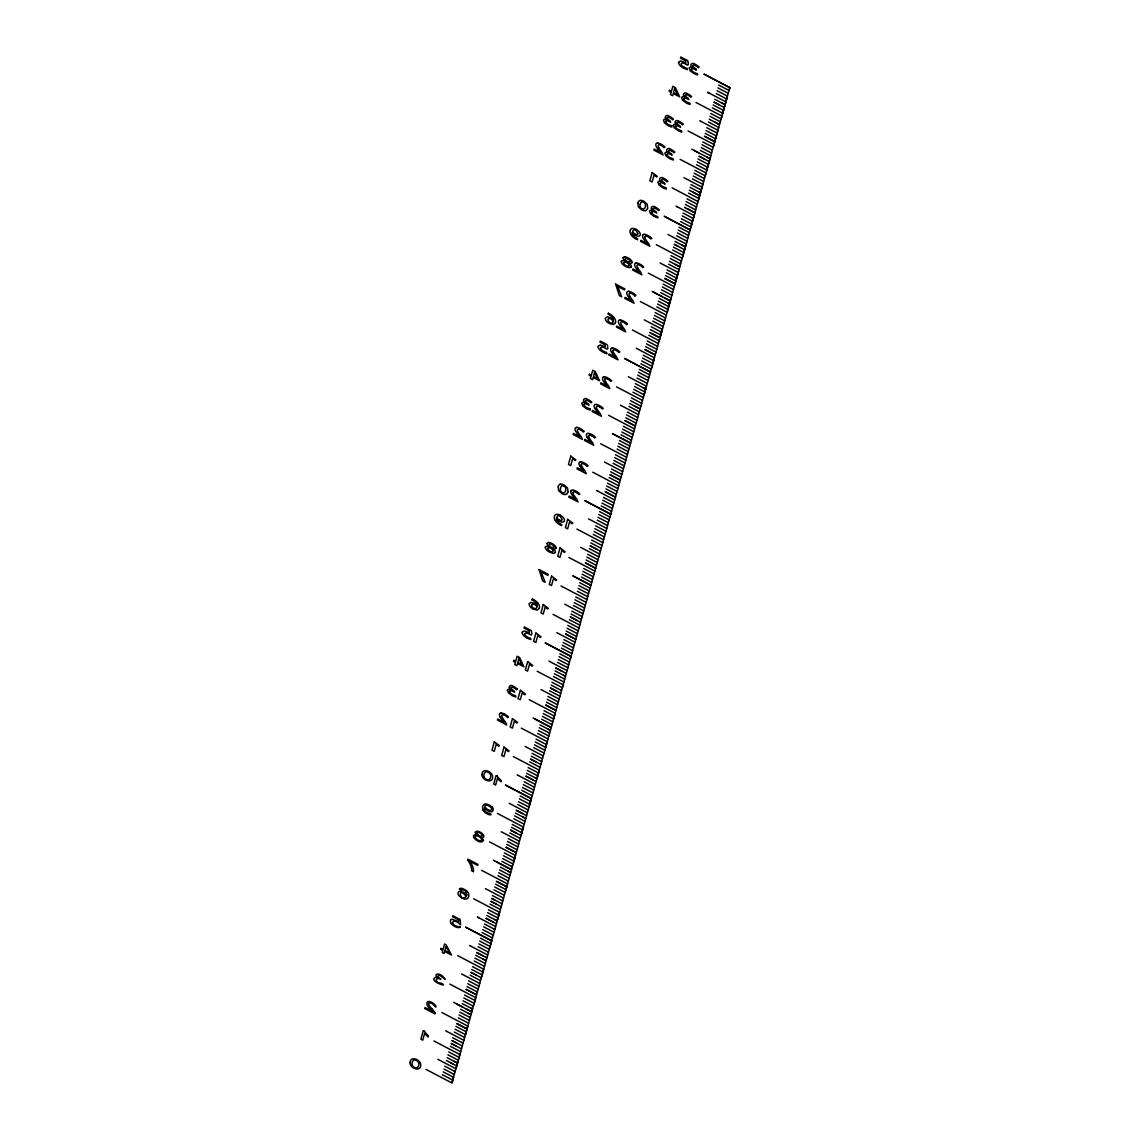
<?xml version="1.0" encoding="UTF-8"?>
<svg xmlns="http://www.w3.org/2000/svg" width="1140" height="1140" viewBox="0 0 1140 1140"><rect width="100%" height="100%" fill="white"/><g stroke="black" fill="none" stroke-linecap="round" stroke-linejoin="round"><path stroke-width="1.5" d="M529.274 632.971L529.316 630.776L524.015 627.998L524.315 626.943L531.269 630.577C533.548 640.381 527.948 630.235 524.742 633.697M440.881 979.075C435.509 976.681 433.684 982.709 441.522 983.307C450.001 988.266 427.329 980.813 435.736 977.322C439.456 978.505 434.867 976.353 436.207 974.472C438.002 973.275 440.297 974.672 441.935 975.541C451.796 986.542 436.036 969.598 438.401 977.351A4.361 2.123 31.4 0 0 440.567 978.918M673.355 125.314L674.367 127.951L677.944 130.573A8.137 3.947 31.4 0 0 681.834 132.041L681.478 130.701A6.612 3.206 31.4 0 1 678.343 129.575M594.481 372.495L593.484 376.485L597.645 378.665L594.567 372.538M637.859 233.458L635.906 230.351A2.608 1.268 31.4 0 0 633.769 229.995A7.381 3.591 31.4 0 0 632.728 231.392M507.4 690.241L508.426 692.878L512.003 695.5M484.5 807.961C482.847 813.39 492.067 813.105 491.041 814.715A4.346 2.109 31.4 0 1 488.747 814.544L486.239 813.361A5.472 2.665 31.4 0 1 483.289 810.554M568.005 491.91L567.563 488.062L564.172 485.027A4.859 2.351 31.4 0 0 560.196 484.229M647.677 208.121L647.235 204.274L643.844 201.224A4.859 2.351 31.4 0 0 639.868 200.426A13.566 6.584 31.4 0 0 637.972 202.934M558.187 486.68L558.6 490.599L561.949 493.634A4.902 2.38 31.4 0 0 565.939 494.389M637.859 202.877L638.272 206.796L641.635 209.831A4.902 2.38 31.4 0 0 645.611 210.587M459.919 1054.343L456.428 1067.04M637.374 239.856L637.645 238.873A5.216 2.537 31.4 0 1 636.961 238.517L636.163 238.046M467.657 859.988L467.899 859.161L477.945 864.405L477.646 865.431L470.051 861.455M561.564 525.768L561.835 524.785A5.216 2.537 31.4 0 1 561.151 524.428L560.467 524.029M428.113 1036.773L428.398 1035.761M500.959 781.655L501.244 780.644M453.492 1077.528L451.982 1083L426.004 1069.391M690.071 230.009L664.207 216.244L690.128 229.824M698.008 201.566L672.144 187.801M705.546 174.791L706.059 172.952L680.096 159.358M713.483 146.362L714.01 144.509L688.033 130.929M721.435 117.919L721.948 116.066L695.97 102.486M729.372 89.49L729.885 87.652L703.907 74.057L729.828 87.652M452.039 1082.587L459.705 1055.099M467.642 1026.656L459.919 1054.543L433.941 1040.963M475.594 998.212L465.348 1035.106M473.784 1004.91L483.531 969.769M729.728 88.008L481.721 976.467M489.659 948.024L491.682 940.799L465.69 927.233M497.596 919.595L499.619 912.356L473.642 898.762M505.533 891.152L507.557 883.913L481.579 870.333M513.485 862.709L515.508 855.47L489.53 841.89M521.422 834.266L523.445 827.042M529.359 805.837L531.382 798.598L505.405 785.018L531.326 798.598M537.296 777.394L539.32 770.156M545.732 747.185L547.257 741.727L521.279 728.132M553.67 718.741L555.209 713.284L529.231 699.703M562.12 688.517L563.146 684.841L537.168 671.26M570.57 658.25L571.083 656.412L545.105 642.818L571.026 656.412M644.072 394.982L646.024 387.971M651.51 368.348L654.46 357.789L636.277 348.284M659.447 339.905L662.397 329.346M667.385 311.462L670.819 299.179M674.823 284.858L678.756 270.736M682.76 256.415L686.693 242.307M690.697 227.971L694.645 213.864M698.649 199.543L702.582 185.421M706.586 171.1L710.519 156.992M714.524 142.657L718.457 128.549M722.461 114.228L726.878 98.382M608.389 313.215L608.09 314.17A7.438 3.605 31.4 0 1 612.579 317.519M531.967 599.754L532.252 598.799A9.904 4.802 31.4 0 1 538.066 603.217M600.68 347.828C603.231 344.209 609.9 354.54 607.207 344.708L600.253 341.06L599.953 342.128L605.255 344.907L604.841 346.888M615.529 322.706L613.462 324.515L609.416 323.518A5.33 2.579 31.4 0 1 606.209 320.981A6.712 3.263 31.4 0 1 605.454 318.103L607.164 316.778L610.37 317.661A5.087 2.465 31.4 0 1 613.477 320.24A7.467 3.634 31.4 0 0 612.38 317.533M539.391 608.29L537.325 610.1L533.278 609.102M631.289 266.86L629.437 267.757L625.86 266.575M555.294 552.529L553.442 553.442L549.865 552.259A5.572 2.708 31.4 0 1 545.234 547.086M613.064 321.908C610.541 326.681 604.286 316.393 610.841 318.958A3.121 1.511 31.4 0 1 613.092 321.779M529.302 603.673L531.026 602.362L534.247 603.245A4.831 2.351 31.4 0 1 537.339 605.824A7.467 3.634 31.4 0 0 536.242 603.117M517.346 689.144L516.505 689.757A5.8 2.821 31.4 0 0 513.941 687.833A2.722 1.325 31.4 0 0 510.991 687.648M651.667 238.36L650.712 238.916A5.871 2.85 31.4 0 0 647.976 236.692A3.064 1.482 31.4 0 0 645.739 236.037A3.548 1.724 31.4 0 0 644.927 236.878M642.789 267.515L643.744 266.974A7.524 3.648 31.4 0 0 639.853 264.095A5.415 2.636 31.4 0 0 636.149 262.884M634.937 295.93L635.892 295.374A7.524 3.648 31.4 0 0 632.002 292.51A5.415 2.636 31.4 0 0 628.297 291.298M626.572 324.587L627.542 324.045A7.524 3.648 31.4 0 0 623.637 321.166A5.415 2.636 31.4 0 0 619.932 319.955M488.803 779.789L490.086 778.62A23.726 11.528 31.4 0 0 490.756 775.599L490.314 774.103A3.206 1.553 31.4 0 0 485.797 771.837L484.529 773.02A25.508 12.383 31.4 0 0 483.845 775.813L484.258 777.409M417.055 1067.881L418.209 1066.741A23.726 11.528 31.4 0 0 418.893 1063.72L418.437 1062.224M641.877 208.791C645.653 210.587 646.964 203.447 643.658 202.236M655.771 207.394C652.237 204.331 648.945 208.378 653.206 210.587A4.532 2.209 31.4 0 0 649.458 211.071L650.498 213.721L654.075 216.344M513.698 686.551C510.25 683.401 506.844 687.648 511.133 689.743A4.532 2.209 31.4 0 0 507.386 690.227M695.642 68.657L696.383 70.096L695.343 69.554M718.699 85.044L729.03 90.473M717.901 87.894L728.232 93.323M717.117 90.73L727.448 96.173M716.319 93.58L726.65 99.009M707.726 92.34L725.852 101.859M714.737 99.266L725.068 104.695M721.805 102.999L723.757 104.011M719.084 104.795L713.939 102.101L724.27 107.545M713.141 104.951L723.487 110.352M712.343 107.801L722.674 113.23M710.761 113.487L721.093 118.916M709.964 116.323L720.295 121.766M714.965 122.208L719.511 124.602M709.18 119.173L718.2 123.918M708.382 122.009L718.713 127.452M700.929 121.382L717.915 130.288M706.786 127.694L715.82 132.454M706.002 130.544L716.333 135.988M705.204 133.394L715.535 138.795M702.824 141.916L713.155 147.359M702.026 144.766L712.357 150.195M701.228 147.602L711.559 153.045M700.445 150.452L710.776 155.881M694.118 150.409L709.978 158.702L706.543 156.935M698.62 152.788L691.852 149.226M700.145 156.821L704.007 158.831M698.849 156.137L709.18 161.581M698.051 158.987L708.382 164.416M697.267 161.823L707.598 167.238M696.469 164.673L706.8 170.102M694.887 170.359L705.218 175.788M694.089 173.209L704.42 178.638M693.291 176.045L703.622 181.488M692.493 178.895L702.824 184.324M702.041 187.174L683.914 177.655M690.911 184.58L699.932 189.326M690.113 187.416L700.459 192.831L699.148 192.176M692.55 191.947L699.661 195.667L689.33 190.266M688.532 193.116L698.863 198.545M686.936 198.802L697.267 204.231M686.152 201.638L696.483 207.081M685.354 204.488L695.685 209.917M685.211 207.665L684.556 207.323L693.576 212.083M687.135 208.677L694.887 212.767M677.103 206.696L694.089 215.603M682.974 213.023L691.994 217.768M682.176 215.859L692.507 221.303M681.378 218.709L691.709 224.138M680.594 221.545L690.926 226.988M678.998 227.231L689.33 232.674M678.2 230.081L688.532 235.51M677.417 232.931L687.748 238.36M676.619 235.766L686.95 241.21M686.152 244.046L668.026 234.541M675.037 241.452L684.712 246.525M682.105 245.186L685.368 246.895M678.101 246.326L674.239 244.302L684.57 249.731M673.441 247.138L683.772 252.581M672.643 249.988L682.974 255.417M656.269 244.687L682.19 258.267M671.061 255.673L681.392 261.117M670.263 258.524L680.594 263.953M675.265 264.394L679.811 266.774L669.479 261.359M668.681 264.209L679.013 269.639M678.215 272.488L660.089 262.969M667.085 269.895L677.417 275.324M666.302 272.745L676.633 278.174M665.504 275.581L675.835 281.024M675.051 283.832L664.706 278.431L675.037 283.86M648.332 273.115L674.239 286.71M663.124 284.117L673.455 289.546M662.326 286.952L672.657 292.396M661.528 289.802L671.859 295.232M660.744 292.652L671.075 298.082M652.151 291.413L670.277 300.903L664.563 297.939M653.277 292.04L662.312 296.756M659.148 298.338L668.168 303.083M658.35 301.174L668.681 306.617M657.566 304.024L667.898 309.453M656.768 306.86L667.1 312.303M640.381 301.559L666.302 315.139M655.187 312.56L665.518 317.989M654.389 315.395L664.72 320.839M653.591 318.245L663.922 323.674M652.793 321.081L663.124 326.524M662.34 329.36L644.214 319.856M651.211 326.767L661.542 332.21M650.413 329.617L660.744 335.046M651.553 333.464L659.96 337.868L649.615 332.453M648.831 335.303L659.162 340.746M632.443 330.002L658.364 343.582M647.235 340.988L657.566 346.432M646.451 343.838L656.783 349.267M645.653 346.674L655.985 352.118M643.274 355.21L653.605 360.639M642.476 358.06L652.807 363.489M641.678 360.895L652.009 366.339M640.894 363.745L651.225 369.175M650.427 371.996L624.506 358.43L650.427 372.025M639.298 369.431L649.629 374.861M615.158 357.148L609.031 353.956L608.731 355.01L617.994 359.855L616.612 356.991A40.898 19.864 31.4 0 1 613.776 353.058A7.153 3.477 31.4 0 1 612.978 350.45M638.5 372.267L648.831 377.711M637.716 375.117L648.047 380.546M636.918 377.967L647.249 383.396M646.451 386.246L628.325 376.727M635.336 383.653L645.668 389.053L643.06 387.714M634.538 386.489L644.87 391.932M633.74 389.339L644.072 394.768M632.942 392.174L643.274 397.618M616.569 386.873L642.49 400.453M631.361 397.874L641.692 403.303M630.562 400.71L640.894 406.154M634.923 406.253L640.11 408.961L629.764 403.56M628.981 406.396L639.312 411.839M638.514 414.675L620.388 405.17M627.385 412.082L637.716 417.525M626.601 414.932L636.932 420.361M625.803 417.782L636.134 423.211M625.005 420.617L635.351 426.032L625.005 420.646M608.632 415.316L634.538 428.897M623.423 426.303L633.755 431.747M622.625 429.153L632.957 434.582M621.827 431.989L632.159 437.432M621.043 434.839L631.375 440.268M619.447 440.524L629.779 445.968M618.649 443.375L628.981 448.804M617.866 446.21L628.197 451.654M617.068 449.06L627.399 454.49M600.68 443.745L626.601 457.339M615.472 454.746L625.803 460.175M590.905 442.562L584.792 439.37L584.492 440.425L593.741 445.27L592.372 442.405A40.898 19.864 31.4 0 1 589.537 438.473A7.153 3.477 31.4 0 1 588.739 435.865M614.688 457.596L625.019 463.025M613.89 460.432L624.221 465.875M613.092 463.282L623.423 468.711M622.639 471.561L604.514 462.042M611.51 468.968L621.841 474.397M610.712 471.803L621.043 477.247M609.13 477.503L619.462 482.933M592.743 472.188L618.664 485.782M607.534 483.189L617.866 488.618M606.751 486.025L617.082 491.468M605.953 488.875L616.284 494.304M597.702 491.084L614.688 499.99M603.573 497.411L613.904 502.84M602.775 500.246L613.12 505.661M601.977 503.096L612.308 508.526M601.193 505.932L611.524 511.376M599.597 511.618L609.928 517.061M598.799 514.468L609.13 519.897M598.016 517.303L608.347 522.747M597.218 520.154L607.549 525.597M606.751 528.433L588.625 518.928M595.622 525.839L605.953 531.283M594.838 528.689L605.169 534.09M594.04 531.525L604.371 536.969M593.242 534.375L603.573 539.804M576.869 529.06L602.789 542.654M591.66 540.061L601.991 545.49M590.862 542.911L601.193 548.34M597.161 549.452L590.064 545.747L600.409 551.161M589.28 548.596L599.611 554.026M598.814 556.876L580.688 547.357M587.684 554.282L598.016 559.712M586.901 557.118L597.232 562.533M586.103 559.968L596.434 565.397M568.931 557.503L594.838 571.097M583.723 568.504L594.054 573.933M582.925 571.34L593.256 576.783M582.127 574.218L592.472 579.59M581.343 577.025L591.66 582.469M579.747 582.725L590.078 588.154L589.437 587.784M578.949 585.561L589.295 590.976M578.165 588.411L588.497 593.84M577.367 591.247L587.699 596.69M560.98 585.946L586.901 599.526M575.771 596.933L586.103 602.376M574.988 599.783L585.319 605.212M574.175 602.661L584.535 608.033M573.392 605.468L583.723 610.912M582.939 613.748L564.813 604.243M571.81 611.154L582.141 616.597M571.012 614.004L581.357 619.405M577.31 620.559L570.214 616.84L580.545 622.283M569.43 619.69L579.761 625.119M553.043 614.389L578.963 627.969M567.834 625.375L578.165 630.819M567.05 628.226L577.382 633.655M566.238 631.09L576.584 636.476M574.489 638.628L565.454 633.911L575.786 639.341M574.988 642.191L556.861 632.672M563.872 639.597L574.204 645.026M563.074 642.447L573.406 647.848M562.276 645.283L572.608 650.726M561.478 648.133L571.81 653.562M559.897 653.818L570.228 659.248M559.099 656.654L569.43 662.098M558.301 659.533L568.646 664.905M557.517 662.354L567.848 667.784M567.05 670.634L548.924 661.115M555.921 668.04L566.252 673.469M555.921 668.068L562.362 671.432M563.516 675.265L565.469 676.291L555.137 670.876M554.339 673.726L564.671 679.155M553.541 676.562L563.872 682.005M521.992 664.691L517.831 662.511L518.828 658.507L521.992 664.663M551.959 682.261L562.291 687.691M551.161 685.097L561.493 690.541M556.805 691.31L550.364 687.947L560.709 693.348M549.58 690.783L559.911 696.226M559.113 699.062L540.987 689.558M547.984 696.469L558.315 701.912M547.2 699.319L557.531 704.72M546.402 702.154L556.733 707.598M544.022 710.69L554.353 716.134M543.224 713.54L553.555 718.97M542.426 716.404L552.772 721.791M541.628 719.226L551.959 724.655M535.301 719.212L551.176 727.505L533.05 717.986M548.426 729.301L550.392 730.327L540.047 724.912M539.249 727.762L549.594 733.163M538.465 730.598L548.796 736.041M537.667 733.448L547.998 738.877M536.071 739.133L546.402 744.562M535.287 741.969L545.618 747.413M534.475 744.848L544.834 750.22M533.691 747.669L544.022 753.098M543.239 755.948L525.113 746.429M532.109 753.355L542.441 758.784M531.311 756.19L541.657 761.606M536.313 762.076L530.513 759.04L540.845 764.47M529.73 761.876L540.061 767.32M513.342 756.575L539.263 770.156M528.134 767.576L538.465 773.006M527.336 770.412L537.667 775.856M526.538 773.29L536.883 778.663M535.572 778.007L536.883 778.691M533.491 780.145L525.754 776.098L536.085 781.541M518.301 775.457L535.287 784.377M524.172 781.784L534.503 787.227M523.374 784.634L533.705 790.034M522.576 787.484L532.907 792.913M497.325 776.155L496.114 775.514L493.734 784.049L495.615 785.033L497.468 778.378A13.652 6.626 31.4 0 0 500.987 781.627M521.778 790.319L532.109 795.763M520.196 796.005L530.528 801.448M519.398 798.855L529.73 804.284M518.6 801.719L528.946 807.106M517.817 804.541L528.148 809.97M527.35 812.82L509.224 803.315M522.661 813.618L516.221 810.255L526.552 815.67M523.16 817.109L525.768 818.477L515.437 813.077M514.639 815.912L524.97 821.356M513.841 818.762L524.172 824.192M497.468 813.447L523.388 827.042M512.259 824.448L522.59 829.877M511.461 827.298L521.792 832.727M510.663 830.134L516.463 833.169M510.663 830.162L521.009 835.549M509.879 832.984L520.211 838.413M519.413 841.263L501.286 831.744M508.283 838.669L518.615 844.099M507.485 841.505L517.831 846.92M506.702 844.355L517.033 849.785M504.322 852.891L514.653 858.32M503.524 855.727L513.855 861.17M502.726 858.605L513.071 863.977M501.928 861.413L512.273 866.827M510.962 866.172L512.259 866.856M494.475 860.785L511.475 869.663M496.726 861.997L511.475 869.692M508.084 871.145L510.677 872.542M500.346 867.113L510.022 872.2M499.548 869.948L509.894 875.363M498.764 872.798L509.096 878.227M497.966 875.634L508.298 881.077M473.442 871.658L471.561 870.675A22.372 10.859 31.4 0 0 471.49 867.968M495.587 884.17L505.918 889.599M494.774 887.034L505.12 892.421M493.991 889.856L504.322 895.299M503.524 898.135L485.412 888.63M492.409 895.541L502.74 900.985M501.956 903.792L491.611 898.391L494.831 900.101M496.613 904.262L490.813 901.227L501.144 906.671M490.029 904.077L500.36 909.506M488.433 909.763L498.764 915.206M487.635 912.613L497.966 918.042M486.837 915.477L497.183 920.864L494.575 919.524M486.053 918.298L493.136 922.004M486.039 918.327L496.385 923.728M477.461 917.059L495.587 926.578M484.472 923.984L493.492 928.73M483.674 926.82L494.005 932.235M482.876 929.67L493.207 935.099M482.078 932.52L492.409 937.949M465.704 927.205L491.625 940.771M480.496 938.206L490.827 943.635M479.698 941.042L490.029 946.485M478.9 943.92L489.245 949.292M478.116 946.727L488.447 952.171M470.663 946.1L487.649 955.006M485.555 957.173L476.52 952.427L482.961 955.819M482.819 958.968L486.068 960.678L475.736 955.263M474.938 958.113L485.27 963.542M474.14 960.949L484.472 966.392M457.767 955.648L483.674 969.228M472.559 966.635L482.89 972.078M471.761 969.485L482.092 974.914M476.762 975.356L470.963 972.335L481.308 977.735M470.179 975.17L480.51 980.614M479.712 983.45L461.586 973.945M468.583 980.856L478.914 986.299M467.785 983.706L478.13 989.107M467.001 986.542L477.332 991.985M466.203 989.392L476.549 994.793L466.189 989.42M449.816 984.091L475.736 997.671M464.621 995.077L474.953 1000.521M463.823 997.928L474.155 1003.357M463.025 1000.792L473.371 1006.178M462.227 1003.613L472.573 1009.014L470.606 1008.031M462.683 1007.105L453.649 1002.373M466.075 1008.886L471.775 1011.864L457.026 1004.183M468.383 1013.346L470.977 1014.728M460.646 1009.299L469.666 1014.044M459.848 1012.149L470.193 1017.55M459.064 1014.985L469.381 1020.428M458.266 1017.835L468.597 1023.264M441.878 1012.519L467.799 1026.114M467.015 1028.921L456.67 1023.52L467.001 1028.95M455.886 1026.356L466.217 1031.8M455.074 1029.235L465.419 1034.607M454.29 1032.056L464.621 1037.486M446.837 1031.415L463.823 1040.335M452.708 1037.742L461.728 1042.487M462.256 1045.993L451.91 1040.578L456.413 1042.972M456.271 1046.121L451.112 1043.428L461.444 1048.857M424.479 1031.273L423.268 1030.646L420.888 1039.167L422.755 1040.15L424.622 1033.51A13.652 6.626 31.4 0 0 428.141 1036.759M450.328 1046.264L460.66 1051.707M448.732 1051.964L459.064 1057.393M447.934 1054.799L458.266 1060.243M447.136 1057.678L456.185 1062.366M454.219 1061.383L457.482 1063.05M446.353 1060.485L452.794 1063.862M450.214 1062.537L456.684 1065.928M437.76 1059.26L455.886 1068.764M444.771 1066.171L455.102 1071.614L454.447 1071.244M443.959 1069.049L453.649 1074.108M443.175 1071.871L453.506 1077.3M442.377 1074.707L452.708 1080.15M707.726 92.368L708.852 92.967M699.789 120.783L700.915 121.41M715.82 132.425L717.117 133.138M699.946 189.297L701.243 190.01M675.977 206.098L677.089 206.725M692.009 217.74L693.305 218.453M668.183 303.055L669.479 303.767M596.576 490.485L597.688 491.112M517.161 774.872L518.287 775.485M493.349 860.187L494.475 860.814M477.461 917.087L478.586 917.686M494.147 929.043L494.803 929.385L493.492 928.701M469.523 945.502L470.649 946.129M485.555 957.144L486.851 957.856M445.712 1030.817L446.823 1031.444M461.743 1042.459L463.04 1043.171M453.007 1073.737L454.304 1074.422M586.402 408.576L582.811 405.954L581.799 403.318A4.532 2.209 31.4 0 1 585.518 402.762C581.029 400.582 584.749 396.492 588.097 399.627A7.695 3.734 31.4 0 1 591.774 402.221L590.905 402.833A5.8 2.821 31.4 0 0 588.34 400.924A2.722 1.325 31.4 0 0 585.39 400.724M563.986 486.025C567.278 487.293 565.996 494.332 562.205 492.594A2.351 1.14 31.4 0 1 560.738 491.269L560.438 490.528A15.162 7.367 31.4 0 1 560.567 487.977M604.67 346.788L604.257 346.56A6.398 3.107 31.4 0 0 600.409 345.278M528.932 632.786L528.276 632.415A6.398 3.107 31.4 0 0 524.471 631.161A5.444 2.636 31.4 0 0 522.505 632.386M636.405 239.329L635.735 238.93A8.237 4.004 31.4 0 1 630.947 234.655A12.497 6.071 31.4 0 1 630.249 230.622M560.538 525.212L559.925 524.842A8.237 4.004 31.4 0 1 555.137 520.567A12.497 6.071 31.4 0 1 554.439 516.534A9.305 4.517 31.4 0 1 556.277 514.297A5.059 2.451 31.4 0 1 560.225 515.308M461.216 890.212L459.363 889.129L460.076 888.488A4.474 2.166 31.4 0 1 462.641 888.587L466.003 890.34A5.116 2.48 31.4 0 1 467.315 891.494C469.837 893.56 469.338 899.617 465.32 899.161A5.287 2.565 31.4 0 1 463.795 898.833L462.099 898.092A5.344 2.594 31.4 0 1 458.351 894.715A6.797 3.306 31.4 0 1 458.066 892.663L458.707 891.722A5.273 2.551 31.4 0 1 459.577 891.409A5.629 2.736 31.4 0 1 460.745 891.409A4.774 2.309 31.4 0 1 462.484 891.879A5.258 2.551 31.4 0 1 465.419 893.674A5.073 2.465 31.4 0 1 466.859 895.399L465.79 891.394A3.149 1.525 31.4 0 0 462.284 889.67M460.346 926.678C449.203 926.749 451.141 915.705 460.574 924.725L460.19 919.524L452.78 915.648L452.495 916.674L458.366 919.752C461.472 925.666 446.851 913.354 451.198 923.557M685.368 97.185C681.022 94.976 684.456 90.844 687.947 93.993A7.695 3.734 31.4 0 1 691.624 96.587L690.755 97.213A5.8 2.821 31.4 0 0 688.19 95.29A2.722 1.325 31.4 0 0 685.226 95.09M677.075 124.816C672.657 122.564 676.22 118.503 679.654 121.624A7.695 3.734 31.4 0 1 683.33 124.217L682.461 124.844A5.8 2.821 31.4 0 0 679.896 122.921A2.722 1.325 31.4 0 0 676.932 122.721M667.228 119.8C662.882 117.634 666.302 113.43 669.793 116.608A7.695 3.734 31.4 0 1 673.469 119.201L672.6 119.828A5.8 2.821 31.4 0 0 670.035 117.904A2.722 1.325 31.4 0 0 667.085 117.705M668.624 152.746C664.264 150.565 667.712 146.39 671.203 149.554A7.695 3.734 31.4 0 1 674.88 152.147L674.011 152.774A5.8 2.821 31.4 0 0 671.446 150.851M661.599 181.787C657.224 179.564 660.701 175.446 664.164 178.595A7.695 3.734 31.4 0 1 667.841 181.189L666.971 181.802A5.8 2.821 31.4 0 0 664.406 179.878A2.722 1.325 31.4 0 0 661.457 179.678M431.918 1008.715C430.564 1007.632 425.876 1001.975 430.521 1002.944C433.2 1003.271 437.503 1010.453 435.437 1005.209C426.873 996.959 423.168 1004.183 431.747 1010.282A8.066 3.919 31.4 0 1 432.673 1011.551L425.035 1007.56L424.75 1008.587L434.896 1013.888A4.033 1.952 31.4 0 0 434.882 1013.047M645.952 242.165L647.007 243.518L640.88 240.34L640.595 241.395L649.843 246.24L648.475 243.376A40.898 19.864 31.4 0 1 645.639 239.443A7.153 3.477 31.4 0 1 644.827 236.835M615.158 357.134L614.104 355.78A28.158 13.68 31.4 0 1 611.396 351.947M589.865 441.194L590.919 442.548M574.19 497.852L575.244 499.206L569.116 496.028L568.817 497.097L578.066 501.928L576.697 499.064A40.898 19.864 31.4 0 1 573.862 495.13A7.153 3.477 31.4 0 1 573.064 492.523M412.381 1065.53L411.982 1063.934A25.508 12.383 31.4 0 1 412.694 1061.155L413.92 1059.958A3.206 1.553 31.4 0 1 418.537 1062.238M483.289 810.554L482.961 809.927A8.379 4.075 31.4 0 1 482.647 808.958L482.633 807.149A27.659 13.424 31.4 0 1 482.933 805.98L483.916 804.441A6.655 3.235 31.4 0 1 484.6 804.099A5.643 2.736 31.4 0 1 489.26 805.011L490.684 805.894A5.016 2.437 31.4 0 1 491.867 806.878M640.153 206.882L640.409 207.466A2.351 1.14 31.4 0 0 641.877 208.805M589.922 408.704L590.264 410.001A8.137 3.947 31.4 0 1 586.416 408.519M687.32 69.554L687.049 68.329A7.04 3.42 31.4 0 1 683.986 67.189M606.779 353.614L606.523 352.388A7.04 3.42 31.4 0 1 603.459 351.262A3.805 1.838 31.4 0 1 600.581 347.771M460.474 926.749A5.686 2.764 31.4 0 1 456.285 927.162A5.686 2.764 31.4 0 1 451.298 923.557M484.586 807.761A4.945 2.408 31.4 0 0 487.949 810.811A5.486 2.665 31.4 0 0 488.889 811.238A4.745 2.309 31.4 0 0 490.613 811.709A5.515 2.679 31.4 0 0 491.782 811.709A5.216 2.537 31.4 0 0 492.651 811.381L493.278 809.072A5.372 2.608 31.4 0 0 492.494 807.619M491.939 806.977A5.643 2.736 31.4 0 1 492.58 807.704M469.865 861.455A24.653 11.97 31.4 0 1 473.357 871.615M467.671 859.988A27.075 13.139 31.4 0 1 471.333 867.91M461.272 890.24A4.289 2.08 31.4 0 1 462.242 889.642M431.803 1008.743A14.834 7.21 31.4 0 1 435.138 1013.09M428.483 1035.704A10.93 5.301 31.4 0 1 424.379 1031.258M417.012 1068.009A3.292 1.596 31.4 0 1 412.267 1065.515M488.889 779.888A3.292 1.596 31.4 0 1 484.144 777.394M501.329 780.587A10.93 5.301 31.4 0 1 497.225 776.14M504.835 715.45A3.064 1.482 31.4 0 0 502.64 714.737A3.548 1.724 31.4 0 0 501.828 715.578A7.153 3.477 31.4 0 0 502.626 718.143M504.878 715.393A5.871 2.85 31.4 0 1 507.585 717.616L508.568 717.06A7.524 3.648 31.4 0 0 504.678 714.182M502.541 718.143A40.898 19.864 31.4 0 0 505.405 722.076L506.744 724.94L497.482 720.095L497.781 719.041L503.909 722.233L502.854 720.865A28.158 13.68 31.4 0 1 500.147 717.032M500.973 712.985A5.415 2.636 31.4 0 1 504.649 714.21M500.189 717.046A8.422 4.09 31.4 0 1 499.477 714.196A5.287 2.565 31.4 0 1 501.03 713.07M513.698 686.608A7.695 3.734 31.4 0 1 517.375 689.144M512.017 695.443A8.137 3.947 31.4 0 0 515.879 696.968L515.536 695.628A6.612 3.206 31.4 0 1 512.387 694.502A3.477 1.696 31.4 0 1 509.466 691.282M509.794 691.439A3.121 1.511 31.4 0 1 510.962 690.712A4.489 2.18 31.4 0 1 513.584 691.624L514.61 692.151L513.884 690.726A4.218 2.052 31.4 0 1 511.974 689.344A2.665 1.297 31.4 0 1 511.233 687.791M527.15 638.087A6.298 3.064 31.4 0 1 522.091 632.187M527.179 638.015A8.465 4.104 31.4 0 0 530.855 639.526L530.584 638.257A7.04 3.42 31.4 0 1 527.507 637.132A3.805 1.838 31.4 0 1 524.642 633.641M531.952 599.854A7.438 3.605 31.4 0 1 536.441 603.103M538.123 603.231A11.5 5.586 31.4 0 1 539.263 608.219M533.278 609.088A5.33 2.579 31.4 0 1 530.072 606.566A6.712 3.263 31.4 0 1 529.316 603.687M555.422 552.601A5.344 2.594 31.4 0 0 553.128 548.839A4.546 2.209 31.4 0 0 555.964 548.169M550.05 551.361A2.993 1.454 31.4 0 1 547.798 548.539M550.05 551.404A3.092 1.496 31.4 0 0 553 551.247A3.748 1.824 31.4 0 0 551.161 548.312A4.418 2.152 31.4 0 0 547.599 548.397M551.86 544.45A2.651 1.297 31.4 0 1 553.798 547.015M551.86 544.393A2.708 1.311 31.4 0 0 549.295 544.564A3.363 1.639 31.4 0 0 550.876 547.086A3.89 1.895 31.4 0 0 553.955 547.143M556.163 548.24A5.045 2.451 31.4 0 0 552.017 543.566A5.258 2.551 31.4 0 0 548.568 542.441M549.067 546.545A4.674 2.266 31.4 0 1 547.086 543.353M547.2 543.395A4.318 2.095 31.4 0 1 548.639 542.54M545.433 547.157A5.173 2.508 31.4 0 1 549.038 546.616M557.218 521.023A8.579 4.161 31.4 0 1 556.391 518.643A4.674 2.266 31.4 0 0 559.427 521.108M556.918 517.303A7.381 3.591 31.4 0 1 557.916 515.864A2.608 1.268 31.4 0 1 560.096 516.249L562.048 519.37A3.463 1.681 31.4 0 1 559.113 520.139M559.07 519.897A3.235 1.568 31.4 0 1 556.847 517.831M560.367 523.916A5.971 2.907 31.4 0 1 557.075 521.023M560.282 515.166A6.056 2.936 31.4 0 1 564.357 520.795A5.244 2.551 31.4 0 1 559.412 521.308M558.301 486.737A13.566 6.584 31.4 0 1 560.111 484.158M560.595 487.991A14.848 7.21 31.4 0 1 561.707 485.839M561.849 485.939A2.693 1.311 31.4 0 1 563.972 485.925M567.877 491.853A13.381 6.498 31.4 0 1 566.024 494.461M576.17 492.452A3.064 1.482 31.4 0 0 573.976 491.725A3.548 1.724 31.4 0 0 573.149 492.566M576.199 492.38A5.871 2.85 31.4 0 1 578.906 494.603L579.904 494.062A7.524 3.648 31.4 0 0 575.999 491.183A5.415 2.636 31.4 0 0 572.294 489.972A5.287 2.565 31.4 0 0 570.841 491.212M574.204 497.852A28.158 13.68 31.4 0 1 571.482 494.033M571.525 494.033A8.422 4.09 31.4 0 1 570.798 491.183M582.184 463.51A3.064 1.482 31.4 0 1 584.378 464.222A5.871 2.85 31.4 0 1 587.114 466.374L588.112 465.832A7.524 3.648 31.4 0 0 584.207 462.954A5.415 2.636 31.4 0 0 580.502 461.757M581.357 464.351A3.548 1.724 31.4 0 1 582.212 463.567M581.257 464.308A7.153 3.477 31.4 0 0 582.155 466.916A40.898 19.864 31.4 0 0 584.934 470.849L586.274 473.713L577.025 468.868L577.324 467.813L583.438 471.005L582.398 469.637A28.158 13.68 31.4 0 1 579.69 465.804M579.733 465.818A8.422 4.09 31.4 0 1 579.006 462.968A5.287 2.565 31.4 0 1 580.559 461.843M589.651 435.067A3.064 1.482 31.4 0 1 591.845 435.793M591.874 435.722A5.871 2.85 31.4 0 1 594.581 437.945L595.579 437.389A7.524 3.648 31.4 0 0 591.674 434.511M588.824 435.907A3.548 1.724 31.4 0 1 589.679 435.124M591.66 434.54A5.415 2.636 31.4 0 0 587.969 433.314A5.287 2.565 31.4 0 0 586.516 434.54M589.879 441.194A28.158 13.68 31.4 0 1 587.157 437.375M587.2 437.375A8.422 4.09 31.4 0 1 586.473 434.525M577.481 429.98A3.548 1.724 31.4 0 1 578.336 429.196A3.064 1.482 31.4 0 1 580.502 429.851A5.871 2.85 31.4 0 1 583.238 432.003L584.236 431.462A7.524 3.648 31.4 0 0 580.331 428.583A5.415 2.636 31.4 0 0 576.626 427.372M578.279 432.545A7.153 3.477 31.4 0 1 577.382 429.923M578.194 432.545A40.898 19.864 31.4 0 0 581.058 436.478L582.398 439.342L573.149 434.497L573.449 433.428L579.562 436.634L578.507 435.252A28.158 13.68 31.4 0 1 575.814 431.433A8.422 4.09 31.4 0 1 575.13 428.597A5.287 2.565 31.4 0 1 576.683 427.472M597.317 406.082A3.064 1.482 31.4 0 1 599.512 406.809M599.555 406.738A5.871 2.85 31.4 0 1 602.248 408.961L603.245 408.419A7.524 3.648 31.4 0 0 599.341 405.541A5.415 2.636 31.4 0 0 595.636 404.33A5.287 2.565 31.4 0 0 594.182 405.569A8.422 4.09 31.4 0 0 594.866 408.391M596.491 406.937A3.548 1.724 31.4 0 1 597.346 406.154M596.405 406.88A7.153 3.477 31.4 0 0 597.303 409.502A40.898 19.864 31.4 0 0 600.067 413.435L601.407 416.299L592.159 411.455L592.458 410.386L598.571 413.592L597.531 412.21A28.158 13.68 31.4 0 1 594.824 408.391M589.936 408.719A6.612 3.206 31.4 0 1 586.786 407.578A3.477 1.696 31.4 0 1 583.865 404.358M584.193 404.515A3.121 1.511 31.4 0 1 585.361 403.788A4.489 2.18 31.4 0 1 587.969 404.7L589.01 405.227L588.269 403.802A4.218 2.052 31.4 0 1 586.359 402.42A2.665 1.297 31.4 0 1 585.632 400.867M607.933 379.193A3.064 1.482 31.4 0 0 605.725 378.48A3.548 1.724 31.4 0 0 604.913 379.321M607.962 379.136A5.871 2.85 31.4 0 1 610.67 381.344L611.653 380.803A7.524 3.648 31.4 0 0 607.763 377.924A5.415 2.636 31.4 0 0 604.058 376.713M605.711 381.886A7.153 3.477 31.4 0 1 604.813 379.264M605.625 381.886A40.898 19.864 31.4 0 0 608.489 385.819L609.829 388.683L600.581 383.838L600.88 382.769L606.993 385.976L605.939 384.593A28.158 13.68 31.4 0 1 603.245 380.774A8.422 4.09 31.4 0 1 602.561 377.939A5.287 2.565 31.4 0 1 604.115 376.813M613.89 349.652A3.064 1.482 31.4 0 1 616.084 350.365A5.871 2.85 31.4 0 1 618.835 352.531L619.818 351.975A7.524 3.648 31.4 0 0 615.914 349.096A5.415 2.636 31.4 0 0 612.209 347.899M613.078 350.493A3.548 1.724 31.4 0 1 613.918 349.709M611.439 351.961A8.422 4.09 31.4 0 1 610.712 349.111A5.287 2.565 31.4 0 1 612.28 347.985M598.443 346.517A5.444 2.636 31.4 0 1 600.353 345.235M598.03 346.318A6.298 3.064 31.4 0 0 603.089 352.217A8.465 4.104 31.4 0 0 606.793 353.656M626.544 324.587A5.871 2.85 31.4 0 0 623.837 322.363A3.064 1.482 31.4 0 0 621.599 321.708A3.548 1.724 31.4 0 0 620.787 322.549A7.153 3.477 31.4 0 0 621.585 325.128M621.5 325.114A40.898 19.864 31.4 0 0 624.364 329.047L625.703 331.911L616.455 327.08L616.754 326.012L622.868 329.218L621.827 327.836A28.158 13.68 31.4 0 1 619.12 324.017A8.422 4.09 31.4 0 1 618.436 321.166A5.287 2.565 31.4 0 1 619.989 320.041M608.375 313.258A9.904 4.802 31.4 0 1 614.203 317.632A11.5 5.586 31.4 0 1 615.401 322.634M629.964 293.051A3.064 1.482 31.4 0 1 632.159 293.778A5.871 2.85 31.4 0 1 634.909 295.93M630.007 293.108A3.548 1.724 31.4 0 0 629.152 293.892A7.153 3.477 31.4 0 0 629.95 296.471M629.864 296.457A40.898 19.864 31.4 0 0 632.728 300.39L634.068 303.254L624.805 298.423L625.105 297.355L631.232 300.561L630.178 299.179A28.158 13.68 31.4 0 1 627.485 295.36A8.422 4.09 31.4 0 1 626.801 292.51A5.287 2.565 31.4 0 1 628.354 291.384M640.024 265.363A3.064 1.482 31.4 0 0 637.816 264.651A3.548 1.724 31.4 0 0 637.004 265.492A7.153 3.477 31.4 0 0 637.802 268.057M640.053 265.292A5.871 2.85 31.4 0 1 642.76 267.515M637.716 268.057A40.898 19.864 31.4 0 0 640.58 271.99L641.92 274.854L632.657 270.009L632.957 268.94L639.084 272.147L638.029 270.764A28.158 13.68 31.4 0 1 635.336 266.945A8.422 4.09 31.4 0 1 634.652 264.11A5.287 2.565 31.4 0 1 636.206 262.984M631.418 266.917A5.344 2.594 31.4 0 0 629.138 263.155A4.546 2.209 31.4 0 0 631.959 262.485M623.794 262.87A2.993 1.454 31.4 0 0 626.045 265.691A3.092 1.496 31.4 0 0 628.995 265.577M623.594 262.713A4.418 2.152 31.4 0 1 627.171 262.67M627.855 258.78A2.651 1.297 31.4 0 1 629.793 261.345M627.855 258.709A2.708 1.311 31.4 0 0 625.29 258.88A3.363 1.639 31.4 0 0 626.872 261.416M629.95 261.473A3.89 1.895 31.4 0 1 626.857 261.359M632.159 262.57A5.045 2.451 31.4 0 0 628.012 257.882A5.258 2.551 31.4 0 0 624.563 256.757M625.062 260.861A4.674 2.266 31.4 0 1 623.081 257.668M623.195 257.726A4.318 2.095 31.4 0 1 624.635 256.87M621.428 261.473A5.173 2.508 31.4 0 1 625.034 260.932M625.86 266.56A5.572 2.708 31.4 0 1 621.229 261.402M627.171 262.642A3.748 1.824 31.4 0 1 629.066 265.606M651.695 238.36A7.524 3.648 31.4 0 0 647.776 235.495A5.415 2.636 31.4 0 0 644.072 234.284M645.981 242.165A28.158 13.68 31.4 0 1 643.259 238.345A8.422 4.09 31.4 0 1 642.575 235.495M642.604 235.51A5.287 2.565 31.4 0 1 644.129 234.37M633.028 235.111A8.579 4.161 31.4 0 1 632.201 232.731M635.251 235.196A4.674 2.266 31.4 0 1 632.258 232.788M634.894 233.985A3.235 1.568 31.4 0 1 632.672 231.919M636.191 238.004A5.971 2.907 31.4 0 1 632.885 235.111M636.034 229.397A5.059 2.451 31.4 0 0 632.13 228.413A9.305 4.517 31.4 0 0 630.334 230.665M636.091 229.254A6.056 2.936 31.4 0 1 640.181 234.883A5.244 2.551 31.4 0 1 635.222 235.396M637.716 233.515A3.463 1.681 31.4 0 1 634.923 234.227M655.771 207.452A7.695 3.734 31.4 0 1 659.462 209.988L658.578 210.615A5.8 2.821 31.4 0 0 656.013 208.691A2.722 1.325 31.4 0 0 653.063 208.492M654.089 216.301A8.137 3.947 31.4 0 0 657.951 217.811L657.609 216.472A6.612 3.206 31.4 0 1 654.474 215.36A3.477 1.696 31.4 0 1 651.539 212.14M651.866 212.282A3.121 1.511 31.4 0 1 653.035 211.57A4.489 2.18 31.4 0 1 655.657 212.482L656.683 213.009L655.956 211.584A4.218 2.052 31.4 0 1 654.047 210.188A2.665 1.297 31.4 0 1 653.305 208.634M640.067 206.71A15.162 7.367 31.4 0 1 640.238 204.174M640.281 204.188A14.848 7.21 31.4 0 1 641.393 202.037M641.521 202.136A2.693 1.311 31.4 0 1 643.658 202.136M647.548 208.05A13.381 6.498 31.4 0 1 645.696 210.658M661.585 181.73A4.532 2.209 31.4 0 0 657.851 182.258L658.892 184.922L662.468 187.53A8.137 3.947 31.4 0 0 666.344 189.012L666.002 187.672A6.612 3.206 31.4 0 1 662.853 186.547A3.477 1.696 31.4 0 1 659.932 183.326M660.26 183.469A3.121 1.511 31.4 0 1 661.428 182.756A4.489 2.18 31.4 0 1 664.05 183.668L665.076 184.195L664.349 182.77A4.218 2.052 31.4 0 1 662.44 181.388A2.665 1.297 31.4 0 1 661.699 179.821M667.214 119.743A4.532 2.209 31.4 0 0 663.48 120.284L664.506 122.935L668.097 125.557A8.137 3.947 31.4 0 0 671.973 127.025L671.631 125.685A6.612 3.206 31.4 0 1 668.482 124.559A3.477 1.696 31.4 0 1 665.561 121.339M665.888 121.496A3.121 1.511 31.4 0 1 667.057 120.769A4.489 2.18 31.4 0 1 669.679 121.695L670.705 122.222L669.978 120.783A4.218 2.052 31.4 0 1 668.068 119.401M668.026 119.415A2.665 1.297 31.4 0 1 667.327 117.848M673.327 125.3A4.532 2.209 31.4 0 1 677.06 124.759M678.328 129.589A3.477 1.696 31.4 0 1 675.422 126.355M675.749 126.512A3.121 1.511 31.4 0 1 676.918 125.785A4.489 2.18 31.4 0 1 679.526 126.711L680.566 127.238L679.825 125.799A4.218 2.052 31.4 0 1 677.915 124.417M677.873 124.431A2.665 1.297 31.4 0 1 677.189 122.864M661.228 145.464A3.064 1.482 31.4 0 0 659.034 144.751A3.548 1.724 31.4 0 0 658.222 145.592A7.153 3.477 31.4 0 0 659.02 148.157M661.271 145.407A5.871 2.85 31.4 0 1 663.979 147.616L664.962 147.074A7.524 3.648 31.4 0 0 661.058 144.196A5.415 2.636 31.4 0 0 657.353 142.999M658.934 148.157A40.898 19.864 31.4 0 0 661.784 152.09L663.138 154.954L653.875 150.109L654.175 149.055L660.302 152.247L659.248 150.879A28.158 13.68 31.4 0 1 656.54 147.046A8.422 4.09 31.4 0 1 655.856 144.21A5.287 2.565 31.4 0 1 657.424 143.084M668.61 152.689A4.532 2.209 31.4 0 0 664.876 153.23L665.917 155.881L669.494 158.503A8.137 3.947 31.4 0 0 673.384 159.971L673.028 158.631A6.612 3.206 31.4 0 1 669.893 157.505A3.477 1.696 31.4 0 1 666.971 154.285M667.299 154.441A3.121 1.511 31.4 0 1 668.468 153.715A4.489 2.18 31.4 0 1 671.075 154.641L672.116 155.168L671.375 153.729A4.218 2.052 31.4 0 1 669.465 152.347A2.665 1.297 31.4 0 1 668.738 150.793M668.496 150.651A2.722 1.325 31.4 0 1 671.446 150.851M685.354 97.128A4.532 2.209 31.4 0 0 681.62 97.67L682.661 100.32L686.237 102.942A8.137 3.947 31.4 0 0 690.128 104.41L689.771 103.07A6.612 3.206 31.4 0 1 686.636 101.945A3.477 1.696 31.4 0 1 683.701 98.724M684.029 98.881A3.121 1.511 31.4 0 1 685.197 98.154A4.489 2.18 31.4 0 1 687.819 99.08L688.859 99.608L688.118 98.168A4.218 2.052 31.4 0 1 686.209 96.786A2.665 1.297 31.4 0 1 685.482 95.233M691.239 69.227A3.477 1.696 31.4 0 0 694.16 72.447A6.612 3.206 31.4 0 0 697.295 73.573L697.623 74.855A8.137 3.947 31.4 0 1 693.79 73.373L690.184 70.808L689.173 68.172A4.532 2.209 31.4 0 1 692.878 67.63C688.418 65.436 692.094 61.361 695.471 64.481A7.695 3.734 31.4 0 1 699.148 67.075L698.279 67.702A5.8 2.821 31.4 0 0 695.714 65.778A2.722 1.325 31.4 0 0 692.75 65.579M691.567 69.369A3.121 1.511 31.4 0 1 692.735 68.657M692.75 68.671A4.489 2.18 31.4 0 1 695.343 69.569M693.69 67.288A2.665 1.297 31.4 0 1 693.006 65.721M695.642 68.671A4.218 2.052 31.4 0 1 693.733 67.274M678.984 62.458A5.444 2.636 31.4 0 1 680.894 61.161M683.63 68.158A6.298 3.064 31.4 0 1 678.571 62.258M680.951 61.218A6.398 3.107 31.4 0 1 684.741 62.486L685.753 63.042L685.796 60.833L680.495 58.069L680.779 57L687.748 60.634C690.113 70.452 684.314 60.277 681.221 63.755A3.805 1.838 31.4 0 0 683.971 67.26M687.334 69.597A8.465 4.104 31.4 0 1 683.658 68.087M483.517 840.365C481.55 844.469 474.81 839.952 473.471 836.86C473.214 832.841 478.657 836.447 475.01 832.3C477.204 829.307 482.42 833.027 483.859 835.563C483.802 839.881 479.869 834.965 483.517 840.365M466.189 896.468C459.634 903.265 457.368 884.968 466.189 896.468M531.553 605.397C531.482 607.805 535.857 610.128 536.969 607.364A3.121 1.511 31.4 0 0 534.717 604.542L532.48 604.072L531.553 605.397M410.115 1062.722C409.716 1068.921 422.142 1072.455 420.646 1064.005C419.705 1059.131 410.058 1055.754 410.115 1062.722M481.992 774.602C481.607 781.057 494.447 784.206 492.452 775.585C491.226 770.911 481.892 767.719 481.992 774.602M674.567 88.535L673.555 92.54L677.73 94.72L674.638 88.578M589.423 374.362L589.152 375.331L591.062 376.328L590.434 378.523L592.601 379.663L593.213 377.454L599.583 380.789L595.322 371.569L592.757 370.229L591.318 375.359L589.423 374.362M615.614 284.088L619.305 295.573L621.699 296.828L617.695 286.425L624.478 289.945L624.777 288.89L615.614 284.088M669.508 90.416L669.237 91.385L671.132 92.383L670.519 94.577L672.671 95.703L673.298 93.509L679.654 96.829L675.393 87.623L672.842 86.284L671.403 91.414L669.508 90.416M513.769 660.388L513.499 661.357L515.408 662.34L514.781 664.549L516.947 665.674L517.56 663.48L523.93 666.8L519.669 657.595L517.104 656.255L515.665 661.385L513.769 660.388M539.006 569.516L542.697 581.001L545.105 582.255L541.101 571.853L547.87 575.372L548.169 574.318L539.006 569.516M570.784 456.1L568.461 464.393L570.712 465.605L572.707 458.451L575.101 460.589L575.885 459.919L570.784 456.1M652.166 172.511L649.843 180.804L652.094 182.015L654.089 174.862L656.483 176.999L657.267 176.329L652.166 172.511M494.318 741.827L492.01 750.134L494.247 751.346L496.256 744.192L498.636 746.33L499.434 745.66L494.318 741.827M440.995 948.423L440.724 949.406L442.79 950.475L442.234 952.484L444.116 953.468L444.671 951.458L451.526 955.049L446.096 944.789L444.6 944.006L443.061 949.506L440.995 948.423M445.997 946.699L444.942 950.489L449.915 953.083L445.997 946.699M543.281 604.556L540.959 612.864L543.21 614.061L545.205 606.908L547.599 609.045L548.383 608.375L543.281 604.556M527.663 661.642L525.341 669.95L527.592 671.147L529.587 663.993L531.981 666.13L532.765 665.461L527.663 661.642M551.575 576.085L549.252 584.393L551.504 585.59L553.499 578.436L555.893 580.574L556.676 579.918L551.575 576.085M504.008 747.085L501.7 755.393L503.951 756.604L505.946 749.45L508.326 751.588L509.124 750.918L504.008 747.085M535.942 633.014L533.62 641.321L535.871 642.518L537.866 635.365L540.26 637.502L541.044 636.847L535.942 633.014M567.692 519.327L565.383 527.635L567.635 528.846L569.63 521.678L572.024 523.816L572.807 523.16L567.692 519.327M512.473 718.628L510.15 726.921L512.401 728.132L514.397 720.979L516.791 723.116L517.574 722.447L512.473 718.628M520.353 690.284L518.03 698.592L520.282 699.789L522.277 692.635L524.671 694.773L525.455 694.103L520.353 690.284M560.025 547.927L557.702 556.235L559.954 557.432L561.963 550.278L564.343 552.416L565.141 551.76L560.025 547.927M714.751 141.645L704.406 136.23L714.737 141.674M655.201 354.925L644.855 349.524L655.187 354.953M630.577 443.089L612.451 433.613L630.577 443.118M620.26 480.054L609.914 474.653L620.245 480.082M615.5 497.126L605.155 491.711L615.486 497.154M610.726 514.183L584.806 500.631L610.726 514.211M595.65 568.219L585.305 562.818L595.636 568.247M590.876 585.276L572.75 575.8L590.876 585.305M555.949 710.42L545.604 705.005L555.935 710.448M516.249 852.606L505.904 847.205L516.235 852.635M506.716 886.735L496.37 881.32L506.702 886.763M485.74 808.06A3.905 1.895 31.4 0 0 491.639 809.842A3.905 1.895 31.4 0 0 487.649 805.381A3.905 1.895 31.4 0 0 485.74 808.06M477.575 834.594A2.893 1.411 31.4 0 0 481.964 835.933A2.893 1.411 31.4 0 0 479.014 832.613A2.893 1.411 31.4 0 0 477.575 834.594M476.007 838.598A3.677 1.781 31.4 0 0 481.536 840.209A3.677 1.781 31.4 0 0 477.703 836.019A3.677 1.781 31.4 0 0 476.007 838.598"/></g></svg>
